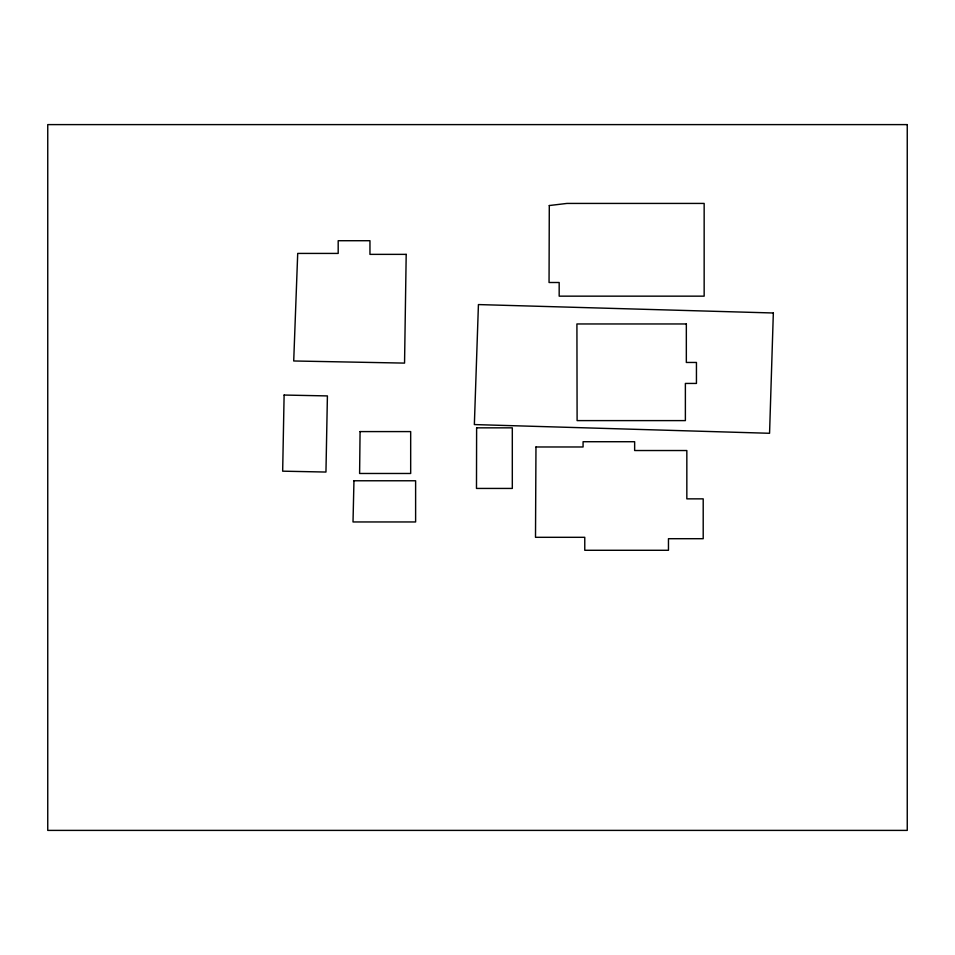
<?xml version="1.0" encoding="UTF-8"?>
<svg xmlns="http://www.w3.org/2000/svg" width="955" height="955" viewBox="0 0 955 955"><rect width="100%" height="100%" fill="white"/><g stroke="black" fill="none" stroke-linecap="round" stroke-linejoin="round"><path stroke-width="1.43" d="M476.617 427.84L476.485 488.435L512.31 488.435L512.31 427.84L476.617 427.84M549.292 205.54L549.053 282.501L559.176 282.501L559.176 296.157L704.157 296.157L704.157 203.427L566.948 203.427L549.292 205.54M535.97 446.976L535.504 537.307L584.77 537.307L584.77 550.283L668.464 550.283L668.464 538.704L703.202 538.704L703.202 498.856L686.836 498.856L686.836 450.533L634.645 450.533L634.645 441.723L583.075 441.723L583.075 446.976L535.97 446.976M360.071 431.588L359.605 473.477L410.674 473.477L410.674 431.588L360.071 431.588M406.197 254.364L404.55 363.103L293.71 360.978L297.709 253.421L338.189 253.421L338.189 240.72L369.955 240.72L369.955 254.364L406.197 254.364M284.113 395.048L282.668 471.173L325.953 472.045L327.41 395.919L284.113 395.048M353.959 480.771L353.016 521.955L415.616 521.955L415.616 480.771L353.959 480.771M773.335 312.989L769.563 433.284L474.36 424.569L478.431 304.573L773.335 312.989M907.25 124.604L47.75 124.604L47.75 830.396L907.25 830.396L907.25 124.604M686.335 323.96L576.916 323.96L577.107 420.606L685.38 420.606L685.38 383.433L696.446 383.433L696.446 362.458L686.335 362.458L686.335 323.96"/></g></svg>
